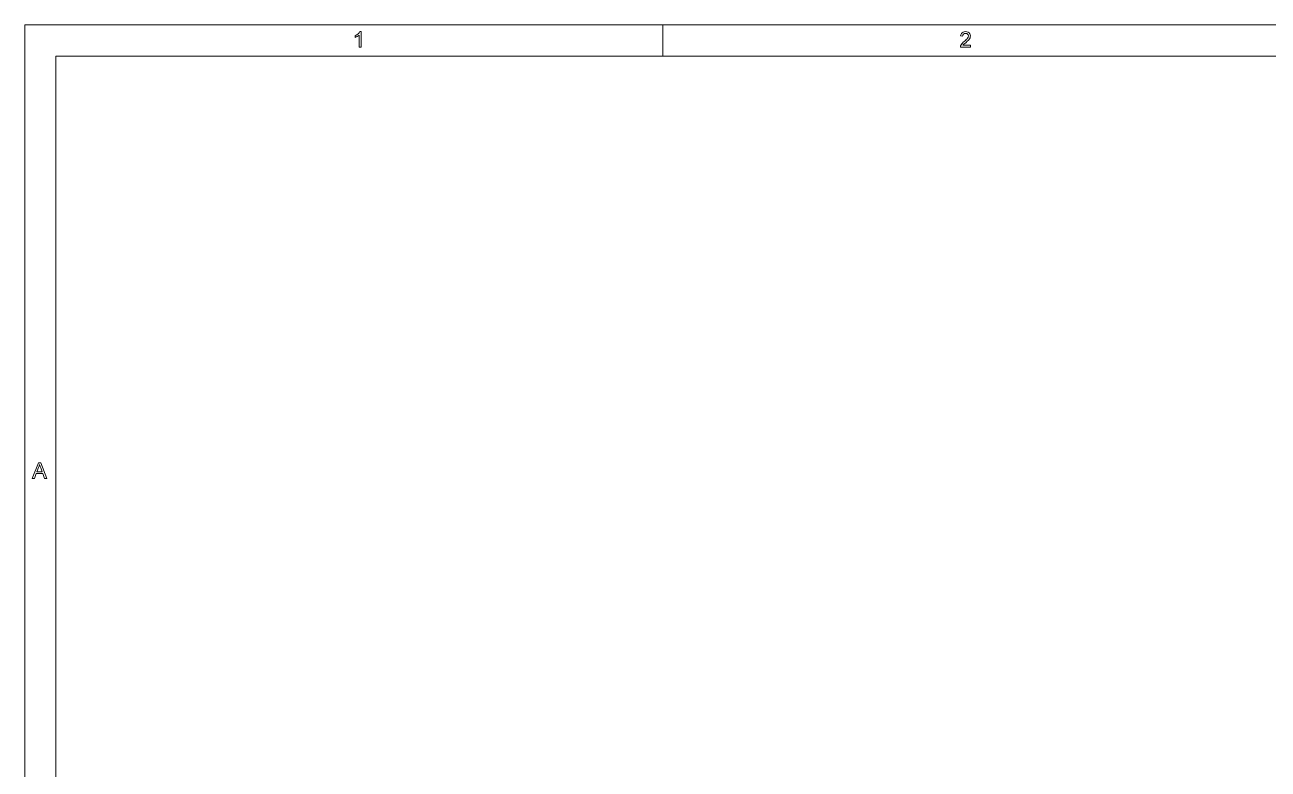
# Model space of a CAD drawing. Extents: x 10 to 410, y 5 to 287.
# Drawn here: x 10 to 209.7, y 167.5 to 287 of the extents above; entities that cross this region are included whole.
import ezdxf

# ---------------------------------------------------------------- set-up
doc = ezdxf.new("R2010")
doc.units = 0

msp = doc.modelspace()

# ---------------------------------------------------------------- linework, layer by layer
at = {"color": 7, "lineweight": 13}
for p, q in [((410, 287), (10, 287)), ((10, 287), (10, 10)), ((15, 282), (405, 282)), ((15, 15), (15, 282))]:
    msp.add_line(p, q, dxfattribs=at)
at = {"color": 7, "lineweight": 13, "ltscale": 0.125}
msp.add_line((112.5, 287), (112.5, 282), dxfattribs=at)
at = {"color": 7, "lineweight": 13}
for points in [[(64.011749, 283.410248), (63.699249, 283.410248), (63.699249, 285.35849), (63.56884, 285.253174), (63.403297, 285.147705), (63.229485, 285.05542), (63.074249, 284.989563), (63.074249, 285.285248), (63.241653, 285.371246), (63.394466, 285.468628), (63.532692, 285.577393), (63.700336, 285.74646), (63.810471, 285.910248), (64.011749, 285.910248)], [(161.928421, 283.722748), (161.928421, 283.410248), (160.296478, 283.410248), (160.330658, 283.628876), (160.408371, 283.79953), (160.522171, 283.965271), (160.624039, 284.078766), (160.753891, 284.201569), (160.911713, 284.333649), (161.095062, 284.494568), (161.2453, 284.636047), (161.362396, 284.758087), (161.446381, 284.860718), (161.547485, 285.04361), (161.581192, 285.220673), (161.549316, 285.380676), (161.453705, 285.513397), (161.306946, 285.602692), (161.121674, 285.632477), (160.926834, 285.60257), (160.775253, 285.512848), (160.677399, 285.370087), (160.643692, 285.181091), (160.331192, 285.21579), (160.37204, 285.42392), (160.451874, 285.596191), (160.570724, 285.732574), (160.724899, 285.831268), (160.910706, 285.890503), (161.128174, 285.910248), (161.34758, 285.888184), (161.534119, 285.821991), (161.687805, 285.71167), (161.802185, 285.568756), (161.870819, 285.404724), (161.893692, 285.219604), (161.87973, 285.071686), (161.837814, 284.926361), (161.763489, 284.778442), (161.652267, 284.622803), (161.544907, 284.503937), (161.395706, 284.359985), (161.204681, 284.190948), (160.9785, 284.001556), (160.845795, 283.884705), (160.703918, 283.722748)], [(11.179178, 214.160263), (12.170932, 216.660263), (12.553962, 216.660263), (13.545715, 214.160263), (13.178419, 214.160263), (12.898471, 214.924149), (11.826423, 214.924149), (11.546474, 214.160263)], [(11.928962, 215.201935), (12.795389, 215.201935), (12.548536, 215.876297), (12.476258, 216.072403), (12.414228, 216.241119), (12.362447, 216.382492), (12.278218, 216.153122), (12.192634, 215.919708)]]:
    msp.add_lwpolyline(points, close=True, dxfattribs=at)

doc.saveas('drawing.dxf')
